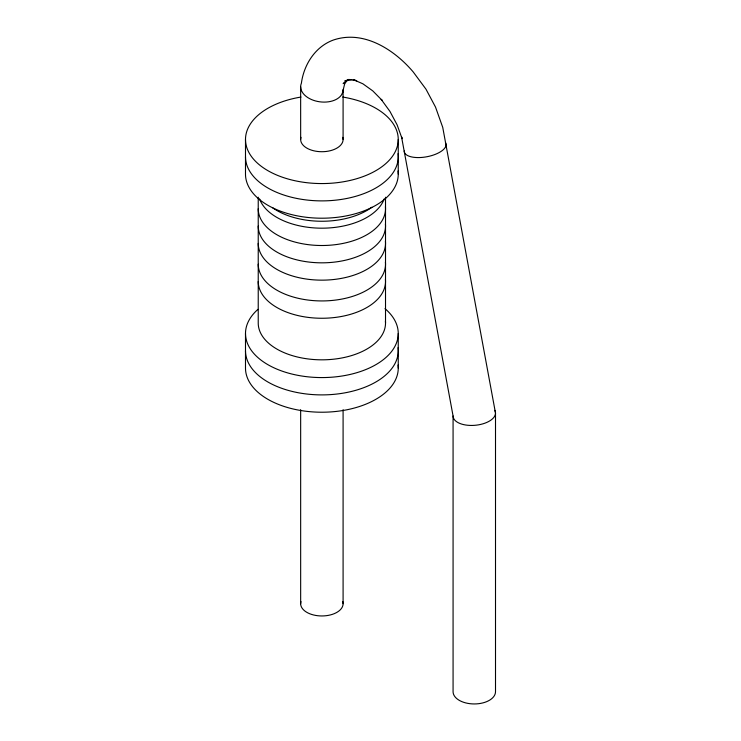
<?xml version="1.0" encoding="UTF-8"?>
<svg xmlns="http://www.w3.org/2000/svg" width="741" height="741" viewBox="0 0 741 741"><rect width="100%" height="100%" fill="white"/><g stroke="black" fill="none" stroke-linecap="round" stroke-linejoin="round"><path stroke-width="1.11" d="M342.361 93.283L344.621 84.085L346.807 80.556M346.612 80.825L343.148 83.65L349.057 79.38M348.001 79.778L344.834 80.973L351.197 79.583M347.937 79.491L356.708 80.723L353.022 79.491L362.905 83.816L372.788 90.902L382.106 100.35L381.17 99.368L389.988 111.474L397.102 124.831L402.085 138.65L401.548 136.872L453.075 415.988L453.075 691.705A21.211 12.245 0 0 0 474.286 703.95A21.211 12.245 0 0 0 495.507 691.705L495.507 413.108L442.738 127.378L435.513 107.075L425.982 89.189L413.237 71.979C394.305 49.619 363.525 29.649 333.255 40.079C315.166 46.702 303.838 64.726 301.383 83.279A21.119 13.588 6.4 0 0 300.651 86.78L300.661 139.465M398.25 139.465L398.25 174.116M398.25 333.478L398.25 368.12M385.515 197.208L385.515 323.085M343.092 139.465L343.092 89.772A21.119 13.588 6.4 0 1 321.872 102.026A21.47 13.81 6.4 0 1 300.661 86.78M343.092 409.699L343.092 603.702M300.661 409.699L300.661 603.702M258.229 197.208L258.229 323.085A63.643 36.744 0 0 0 323.715 359.811A63.643 36.744 0 0 0 385.413 320.955M245.493 139.465L245.493 174.116A76.379 44.099 0 0 0 324.586 218.178A76.379 44.099 0 0 0 398.056 170.976M245.493 333.478L245.493 368.12A76.379 44.099 0 0 0 324.586 412.191A76.379 44.099 0 0 0 398.056 364.989M385.413 241.279A63.643 36.744 0 0 1 323.715 280.135A63.643 36.744 0 0 1 258.229 243.4M385.413 262.064A63.643 36.744 0 0 1 323.715 300.92A63.643 36.744 0 0 1 258.229 264.194M385.413 223.958A63.643 36.744 0 0 1 323.715 262.814A63.643 36.744 0 0 1 258.229 226.079M385.413 206.637A63.643 36.744 0 0 1 323.715 245.493A63.643 36.744 0 0 1 258.229 208.758M384.199 198.875A63.643 36.744 0 0 1 321.872 228.182A63.643 36.744 0 0 1 259.545 198.875M371.899 207.221A63.643 36.744 0 0 1 272.799 207.906M398.056 153.656A76.379 44.099 0 0 1 324.586 200.857A76.379 44.099 0 0 1 245.493 156.796M342.759 97.052A76.379 44.099 0 0 1 384.209 164.947A76.379 44.099 0 0 1 259.535 164.947A76.379 44.099 0 0 1 300.985 97.052M384.987 308.645A76.379 44.099 0 0 1 372.76 366.36A76.379 44.099 0 0 1 272.058 366.906A76.379 44.099 0 0 1 257.961 309.34M385.413 279.385A63.643 36.744 0 0 1 323.715 318.241A63.643 36.744 0 0 1 258.229 281.515M398.056 347.668A76.379 44.099 0 0 1 324.586 394.87A76.379 44.099 0 0 1 245.493 350.799M342.768 601.572A21.211 12.245 0 0 1 321.872 615.956A21.211 12.245 0 0 1 300.985 601.572M453.075 415.979A21.452 10.856 -5.5 0 0 474.286 425.353A21.128 10.689 -5.5 0 0 495.507 413.108A21.452 10.856 -5.5 0 0 494.775 410.357M445.434 142.568A21.211 9.012 -10.6 0 1 427.585 156.61A21.211 9.012 -10.6 0 1 404.243 150.979M342.768 137.344A21.211 12.245 0 0 1 321.872 151.72A21.211 12.245 0 0 1 300.985 137.344"/></g></svg>
